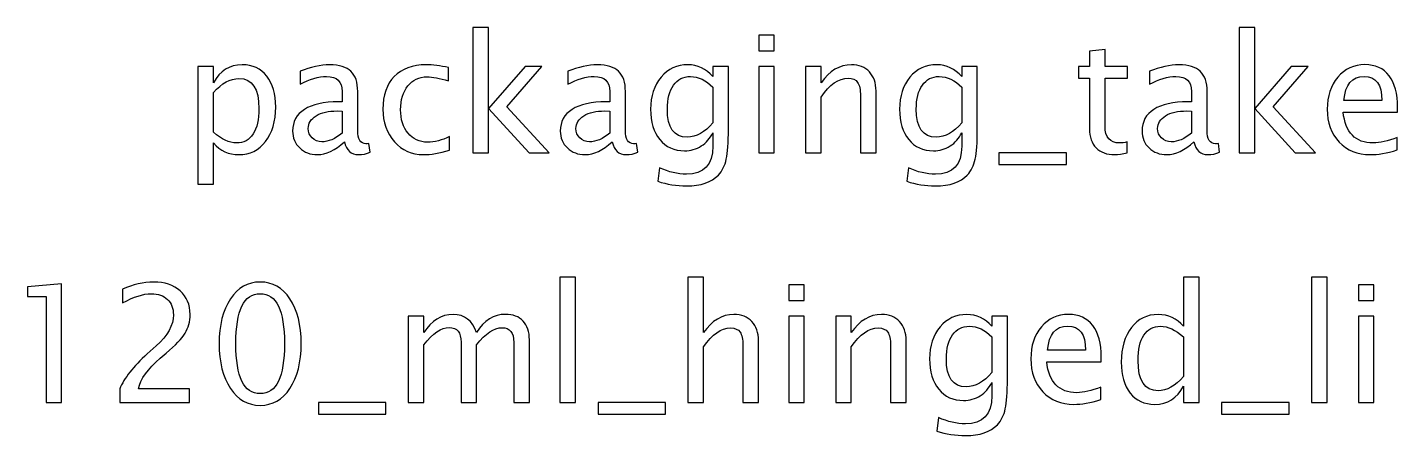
# Model space of a CAD drawing. Header units: centimetres. Extents: x -42.5 to 44.4, y -43.5 to 43.2.
# Drawn here: x 17.3 to 28.01, y 25.96 to 29.15 of the extents above; entities that cross this region are included whole.
import ezdxf

# ---------------------------------------------------------------- set-up
doc = ezdxf.new("R2010")
doc.units = ezdxf.units.CM
doc.header["$MEASUREMENT"] = 0
doc.layers.add('Layer 1', color=7, linetype='Continuous')

msp = doc.modelspace()

# ---------------------------------------------------------------- linework, layer by layer
at = {"layer": 'Layer 1'}
for points, knots in [([(20.78159, 28.17044), (20.78159, 28.17044), (20.78159, 29.14961), (20.78159, 29.14961), (20.78159, 29.14961), (20.78159, 29.14961), (20.90351, 29.14961), (20.90351, 29.14961), (20.90351, 29.14961), (20.90351, 29.14961), (20.90351, 28.51694), (20.90351, 28.51694), (20.90351, 28.51694), (20.90351, 28.51694), (21.18926, 28.84354), (21.18926, 28.84354), (21.18926, 28.84354), (21.18926, 28.84354), (21.32092, 28.84354), (21.32092, 28.84354), (21.32092, 28.84354), (21.32092, 28.84354), (21.04787, 28.52943), (21.04787, 28.52943), (21.04787, 28.52943), (21.04787, 28.52943), (21.37807, 28.17044), (21.37807, 28.17044), (21.37807, 28.17044), (21.37807, 28.17044), (21.22101, 28.17044), (21.22101, 28.17044), (21.22101, 28.17044), (21.22101, 28.17044), (20.90351, 28.51567), (20.90351, 28.51567), (20.90351, 28.51567), (20.90351, 28.51567), (20.90351, 28.17044), (20.90351, 28.17044), (20.90351, 28.17044), (20.90351, 28.17044), (20.78159, 28.17044), (20.78159, 28.17044)], [0, 0, 0, 0, 0.08333333, 0.08333333, 0.08333333, 0.08333333, 0.16666667, 0.16666667, 0.16666667, 0.16666667, 0.25, 0.25, 0.25, 0.25, 0.33333333, 0.33333333, 0.33333333, 0.33333333, 0.41666667, 0.41666667, 0.41666667, 0.41666667, 0.5, 0.5, 0.5, 0.5, 0.58333333, 0.58333333, 0.58333333, 0.58333333, 0.66666667, 0.66666667, 0.66666667, 0.66666667, 0.75, 0.75, 0.75, 0.75, 0.83333333, 0.83333333, 0.83333333, 0.83333333, 1, 1, 1, 1]), ([(23.01701, 28.96673), (23.01701, 28.96673), (23.01701, 29.08865), (23.01701, 29.08865), (23.01701, 29.08865), (23.01701, 29.08865), (23.13893, 29.08865), (23.13893, 29.08865), (23.13893, 29.08865), (23.13893, 29.08865), (23.13893, 28.96673), (23.13893, 28.96673), (23.13893, 28.96673), (23.13893, 28.96673), (23.01701, 28.96673), (23.01701, 28.96673)], [0, 0, 0, 0, 0.2, 0.2, 0.2, 0.2, 0.4, 0.4, 0.4, 0.4, 0.6, 0.6, 0.6, 0.6, 1, 1, 1, 1]), ([(26.77537, 28.17044), (26.77537, 28.17044), (26.77537, 29.14961), (26.77537, 29.14961), (26.77537, 29.14961), (26.77537, 29.14961), (26.89729, 29.14961), (26.89729, 29.14961), (26.89729, 29.14961), (26.89729, 29.14961), (26.89729, 28.51694), (26.89729, 28.51694), (26.89729, 28.51694), (26.89729, 28.51694), (27.18304, 28.84354), (27.18304, 28.84354), (27.18304, 28.84354), (27.18304, 28.84354), (27.3147, 28.84354), (27.3147, 28.84354), (27.3147, 28.84354), (27.3147, 28.84354), (27.04165, 28.52943), (27.04165, 28.52943), (27.04165, 28.52943), (27.04165, 28.52943), (27.37185, 28.17044), (27.37185, 28.17044), (27.37185, 28.17044), (27.37185, 28.17044), (27.21479, 28.17044), (27.21479, 28.17044), (27.21479, 28.17044), (27.21479, 28.17044), (26.89729, 28.51567), (26.89729, 28.51567), (26.89729, 28.51567), (26.89729, 28.51567), (26.89729, 28.17044), (26.89729, 28.17044), (26.89729, 28.17044), (26.89729, 28.17044), (26.77537, 28.17044), (26.77537, 28.17044)], [0, 0, 0, 0, 0.08333333, 0.08333333, 0.08333333, 0.08333333, 0.16666667, 0.16666667, 0.16666667, 0.16666667, 0.25, 0.25, 0.25, 0.25, 0.33333333, 0.33333333, 0.33333333, 0.33333333, 0.41666667, 0.41666667, 0.41666667, 0.41666667, 0.5, 0.5, 0.5, 0.5, 0.58333333, 0.58333333, 0.58333333, 0.58333333, 0.66666667, 0.66666667, 0.66666667, 0.66666667, 0.75, 0.75, 0.75, 0.75, 0.83333333, 0.83333333, 0.83333333, 0.83333333, 1, 1, 1, 1]), ([(25.90013, 28.17065), (25.86245, 28.16028), (25.82965, 28.1552), (25.80192, 28.1552), (25.80192, 28.1552), (25.73969, 28.1552), (25.69122, 28.17298), (25.6565, 28.20854), (25.6565, 28.20854), (25.62158, 28.2441), (25.60422, 28.29342), (25.60422, 28.35671), (25.60422, 28.35671), (25.60422, 28.35671), (25.60422, 28.7521), (25.60422, 28.7521), (25.60422, 28.7521), (25.60422, 28.7521), (25.51998, 28.7521), (25.51998, 28.7521), (25.51998, 28.7521), (25.51998, 28.7521), (25.51998, 28.84354), (25.51998, 28.84354), (25.51998, 28.84354), (25.51998, 28.84354), (25.60422, 28.84354), (25.60422, 28.84354), (25.60422, 28.84354), (25.60422, 28.84354), (25.60422, 28.96525), (25.60422, 28.96525), (25.60422, 28.96525), (25.60422, 28.96525), (25.72614, 28.97689), (25.72614, 28.97689), (25.72614, 28.97689), (25.72614, 28.97689), (25.72614, 28.84354), (25.72614, 28.84354), (25.72614, 28.84354), (25.72614, 28.84354), (25.90267, 28.84354), (25.90267, 28.84354), (25.90267, 28.84354), (25.90267, 28.84354), (25.90267, 28.7521), (25.90267, 28.7521), (25.90267, 28.7521), (25.90267, 28.7521), (25.72614, 28.7521), (25.72614, 28.7521), (25.72614, 28.7521), (25.72614, 28.7521), (25.72614, 28.37872), (25.72614, 28.37872), (25.72614, 28.37872), (25.72614, 28.29067), (25.76445, 28.24664), (25.84086, 28.24664), (25.84086, 28.24664), (25.85716, 28.24664), (25.87685, 28.24939), (25.90013, 28.25468), (25.90013, 28.25468), (25.90013, 28.25468), (25.90013, 28.17065), (25.90013, 28.17065)], [0, 0, 0, 0, 0.05555556, 0.05555556, 0.05555556, 0.05555556, 0.11111111, 0.11111111, 0.11111111, 0.11111111, 0.16666667, 0.16666667, 0.16666667, 0.16666667, 0.22222222, 0.22222222, 0.22222222, 0.22222222, 0.27777778, 0.27777778, 0.27777778, 0.27777778, 0.33333333, 0.33333333, 0.33333333, 0.33333333, 0.38888889, 0.38888889, 0.38888889, 0.38888889, 0.44444444, 0.44444444, 0.44444444, 0.44444444, 0.5, 0.5, 0.5, 0.5, 0.55555556, 0.55555556, 0.55555556, 0.55555556, 0.61111111, 0.61111111, 0.61111111, 0.61111111, 0.66666667, 0.66666667, 0.66666667, 0.66666667, 0.72222222, 0.72222222, 0.72222222, 0.72222222, 0.77777778, 0.77777778, 0.77777778, 0.77777778, 0.83333333, 0.83333333, 0.83333333, 0.83333333, 0.88888889, 0.88888889, 0.88888889, 0.88888889, 1, 1, 1, 1]), ([(18.63064, 27.92533), (18.63064, 27.92533), (18.63064, 28.84354), (18.63064, 28.84354), (18.63064, 28.84354), (18.63064, 28.84354), (18.75256, 28.84354), (18.75256, 28.84354), (18.75256, 28.84354), (18.75256, 28.84354), (18.75256, 28.71633), (18.75256, 28.71633), (18.75256, 28.71633), (18.80251, 28.81052), (18.87766, 28.85751), (18.97777, 28.85751), (18.97777, 28.85751), (19.05884, 28.85751), (19.12255, 28.82809), (19.16912, 28.76903), (19.16912, 28.76903), (19.21569, 28.70998), (19.23897, 28.62933), (19.23897, 28.5271), (19.23897, 28.5271), (19.23897, 28.41576), (19.21251, 28.3258), (19.15981, 28.25765), (19.15981, 28.25765), (19.1071, 28.18928), (19.03768, 28.1552), (18.95174, 28.1552), (18.95174, 28.1552), (18.87194, 28.1552), (18.80548, 28.18568), (18.75256, 28.24685), (18.75256, 28.24685), (18.75256, 28.24685), (18.75256, 27.92533), (18.75256, 27.92533), (18.75256, 27.92533), (18.75256, 27.92533), (18.63064, 27.92533), (18.63064, 27.92533)], [0, 0, 0, 0, 0.08333333, 0.08333333, 0.08333333, 0.08333333, 0.16666667, 0.16666667, 0.16666667, 0.16666667, 0.25, 0.25, 0.25, 0.25, 0.33333333, 0.33333333, 0.33333333, 0.33333333, 0.41666667, 0.41666667, 0.41666667, 0.41666667, 0.5, 0.5, 0.5, 0.5, 0.58333333, 0.58333333, 0.58333333, 0.58333333, 0.66666667, 0.66666667, 0.66666667, 0.66666667, 0.75, 0.75, 0.75, 0.75, 0.83333333, 0.83333333, 0.83333333, 0.83333333, 1, 1, 1, 1]), ([(19.77681, 28.25617), (19.70358, 28.18886), (19.63309, 28.1552), (19.56536, 28.1552), (19.56536, 28.1552), (19.50969, 28.1552), (19.46333, 28.17256), (19.42672, 28.20748), (19.42672, 28.20748), (19.38989, 28.24241), (19.37147, 28.28643), (19.37147, 28.33956), (19.37147, 28.33956), (19.37147, 28.41301), (19.40237, 28.46953), (19.46418, 28.5089), (19.46418, 28.5089), (19.52599, 28.54827), (19.61468, 28.56795), (19.73025, 28.56795), (19.73025, 28.56795), (19.73025, 28.56795), (19.75882, 28.56795), (19.75882, 28.56795), (19.75882, 28.56795), (19.75882, 28.56795), (19.75882, 28.64902), (19.75882, 28.64902), (19.75882, 28.64902), (19.75882, 28.72712), (19.71818, 28.76607), (19.63669, 28.76607), (19.63669, 28.76607), (19.57361, 28.76607), (19.50461, 28.74617), (19.42989, 28.70638), (19.42989, 28.70638), (19.42989, 28.70638), (19.42989, 28.80671), (19.42989, 28.80671), (19.42989, 28.80671), (19.51202, 28.84058), (19.58949, 28.85751), (19.66209, 28.85751), (19.66209, 28.85751), (19.73681, 28.85751), (19.79205, 28.84058), (19.8274, 28.8065), (19.8274, 28.8065), (19.86296, 28.77242), (19.88074, 28.71993), (19.88074, 28.64902), (19.88074, 28.64902), (19.88074, 28.64902), (19.88074, 28.34485), (19.88074, 28.34485), (19.88074, 28.34485), (19.88074, 28.27522), (19.90212, 28.24029), (19.94509, 28.24029), (19.94509, 28.24029), (19.95038, 28.24029), (19.95821, 28.24114), (19.96858, 28.24283), (19.96858, 28.24283), (19.96858, 28.24283), (19.97726, 28.1751), (19.97726, 28.1751), (19.97726, 28.1751), (19.94953, 28.16176), (19.91905, 28.1552), (19.88561, 28.1552), (19.88561, 28.1552), (19.82867, 28.1552), (19.79248, 28.18886), (19.77681, 28.25617)], [0, 0, 0, 0, 0.05, 0.05, 0.05, 0.05, 0.1, 0.1, 0.1, 0.1, 0.15, 0.15, 0.15, 0.15, 0.2, 0.2, 0.2, 0.2, 0.25, 0.25, 0.25, 0.25, 0.3, 0.3, 0.3, 0.3, 0.35, 0.35, 0.35, 0.35, 0.4, 0.4, 0.4, 0.4, 0.45, 0.45, 0.45, 0.45, 0.5, 0.5, 0.5, 0.5, 0.55, 0.55, 0.55, 0.55, 0.6, 0.6, 0.6, 0.6, 0.65, 0.65, 0.65, 0.65, 0.7, 0.7, 0.7, 0.7, 0.75, 0.75, 0.75, 0.75, 0.8, 0.8, 0.8, 0.8, 0.85, 0.85, 0.85, 0.85, 0.9, 0.9, 0.9, 0.9, 1, 1, 1, 1]), ([(20.5985, 28.19076), (20.51955, 28.16705), (20.45139, 28.1552), (20.39403, 28.1552), (20.39403, 28.1552), (20.30301, 28.1552), (20.22766, 28.18886), (20.16776, 28.25595), (20.16776, 28.25595), (20.10786, 28.32326), (20.0778, 28.40814), (20.0778, 28.51038), (20.0778, 28.51038), (20.0778, 28.6196), (20.10743, 28.7049), (20.1667, 28.76586), (20.1667, 28.76586), (20.22597, 28.82703), (20.30873, 28.85751), (20.41499, 28.85751), (20.41499, 28.85751), (20.46727, 28.85751), (20.52611, 28.85031), (20.59088, 28.83592), (20.59088, 28.83592), (20.59088, 28.83592), (20.59088, 28.73305), (20.59088, 28.73305), (20.59088, 28.73305), (20.52209, 28.75337), (20.466, 28.76353), (20.42282, 28.76353), (20.42282, 28.76353), (20.36016, 28.76353), (20.31, 28.74004), (20.27253, 28.69326), (20.27253, 28.69326), (20.23507, 28.64648), (20.21623, 28.58404), (20.21623, 28.50614), (20.21623, 28.50614), (20.21623, 28.43058), (20.2357, 28.36962), (20.27444, 28.32284), (20.27444, 28.32284), (20.31317, 28.27627), (20.36376, 28.25299), (20.42663, 28.25299), (20.42663, 28.25299), (20.4823, 28.25299), (20.53945, 28.26738), (20.5985, 28.29617), (20.5985, 28.29617), (20.5985, 28.29617), (20.5985, 28.19076), (20.5985, 28.19076)], [0, 0, 0, 0, 0.06666667, 0.06666667, 0.06666667, 0.06666667, 0.13333333, 0.13333333, 0.13333333, 0.13333333, 0.2, 0.2, 0.2, 0.2, 0.26666667, 0.26666667, 0.26666667, 0.26666667, 0.33333333, 0.33333333, 0.33333333, 0.33333333, 0.4, 0.4, 0.4, 0.4, 0.46666667, 0.46666667, 0.46666667, 0.46666667, 0.53333333, 0.53333333, 0.53333333, 0.53333333, 0.6, 0.6, 0.6, 0.6, 0.66666667, 0.66666667, 0.66666667, 0.66666667, 0.73333333, 0.73333333, 0.73333333, 0.73333333, 0.8, 0.8, 0.8, 0.8, 0.86666667, 0.86666667, 0.86666667, 0.86666667, 1, 1, 1, 1]), ([(21.87083, 28.25617), (21.7976, 28.18886), (21.72711, 28.1552), (21.65938, 28.1552), (21.65938, 28.1552), (21.60371, 28.1552), (21.55735, 28.17256), (21.52074, 28.20748), (21.52074, 28.20748), (21.48391, 28.24241), (21.46549, 28.28643), (21.46549, 28.33956), (21.46549, 28.33956), (21.46549, 28.41301), (21.49639, 28.46953), (21.5582, 28.5089), (21.5582, 28.5089), (21.62001, 28.54827), (21.7087, 28.56795), (21.82427, 28.56795), (21.82427, 28.56795), (21.82427, 28.56795), (21.85284, 28.56795), (21.85284, 28.56795), (21.85284, 28.56795), (21.85284, 28.56795), (21.85284, 28.64902), (21.85284, 28.64902), (21.85284, 28.64902), (21.85284, 28.72712), (21.8122, 28.76607), (21.73071, 28.76607), (21.73071, 28.76607), (21.66763, 28.76607), (21.59863, 28.74617), (21.52391, 28.70638), (21.52391, 28.70638), (21.52391, 28.70638), (21.52391, 28.80671), (21.52391, 28.80671), (21.52391, 28.80671), (21.60604, 28.84058), (21.68351, 28.85751), (21.75611, 28.85751), (21.75611, 28.85751), (21.83083, 28.85751), (21.88607, 28.84058), (21.92142, 28.8065), (21.92142, 28.8065), (21.95698, 28.77242), (21.97476, 28.71993), (21.97476, 28.64902), (21.97476, 28.64902), (21.97476, 28.64902), (21.97476, 28.34485), (21.97476, 28.34485), (21.97476, 28.34485), (21.97476, 28.27522), (21.99614, 28.24029), (22.03911, 28.24029), (22.03911, 28.24029), (22.0444, 28.24029), (22.05223, 28.24114), (22.0626, 28.24283), (22.0626, 28.24283), (22.0626, 28.24283), (22.07128, 28.1751), (22.07128, 28.1751), (22.07128, 28.1751), (22.04355, 28.16176), (22.01307, 28.1552), (21.97963, 28.1552), (21.97963, 28.1552), (21.92269, 28.1552), (21.8865, 28.18886), (21.87083, 28.25617)], [0, 0, 0, 0, 0.05, 0.05, 0.05, 0.05, 0.1, 0.1, 0.1, 0.1, 0.15, 0.15, 0.15, 0.15, 0.2, 0.2, 0.2, 0.2, 0.25, 0.25, 0.25, 0.25, 0.3, 0.3, 0.3, 0.3, 0.35, 0.35, 0.35, 0.35, 0.4, 0.4, 0.4, 0.4, 0.45, 0.45, 0.45, 0.45, 0.5, 0.5, 0.5, 0.5, 0.55, 0.55, 0.55, 0.55, 0.6, 0.6, 0.6, 0.6, 0.65, 0.65, 0.65, 0.65, 0.7, 0.7, 0.7, 0.7, 0.75, 0.75, 0.75, 0.75, 0.8, 0.8, 0.8, 0.8, 0.85, 0.85, 0.85, 0.85, 0.9, 0.9, 0.9, 0.9, 1, 1, 1, 1]), ([(22.2277, 27.94692), (22.2277, 27.94692), (22.24209, 28.05233), (22.24209, 28.05233), (22.24209, 28.05233), (22.31279, 28.01931), (22.38285, 28.0028), (22.45207, 28.0028), (22.45207, 28.0028), (22.58944, 28.0028), (22.65823, 28.07561), (22.65823, 28.22103), (22.65823, 28.22103), (22.65823, 28.22103), (22.65823, 28.32686), (22.65823, 28.32686), (22.65823, 28.32686), (22.63706, 28.2822), (22.60701, 28.2477), (22.56785, 28.22293), (22.56785, 28.22293), (22.52869, 28.19817), (22.48509, 28.18568), (22.43704, 28.18568), (22.43704, 28.18568), (22.35555, 28.18568), (22.29099, 28.21489), (22.24336, 28.27331), (22.24336, 28.27331), (22.19574, 28.33173), (22.17182, 28.41089), (22.17182, 28.5108), (22.17182, 28.5108), (22.17182, 28.61304), (22.19891, 28.69643), (22.2531, 28.76099), (22.2531, 28.76099), (22.3075, 28.82534), (22.37756, 28.85751), (22.46371, 28.85751), (22.46371, 28.85751), (22.53906, 28.85751), (22.60404, 28.82703), (22.65823, 28.76586), (22.65823, 28.76586), (22.65823, 28.76586), (22.65823, 28.84354), (22.65823, 28.84354), (22.65823, 28.84354), (22.65823, 28.84354), (22.78015, 28.84354), (22.78015, 28.84354), (22.78015, 28.84354), (22.78015, 28.84354), (22.78015, 28.35417), (22.78015, 28.35417), (22.78015, 28.35417), (22.78015, 28.24897), (22.77465, 28.17108), (22.76364, 28.12049), (22.76364, 28.12049), (22.75285, 28.0699), (22.7321, 28.02841), (22.70205, 27.99624), (22.70205, 27.99624), (22.64871, 27.93972), (22.56531, 27.91136), (22.45207, 27.91136), (22.45207, 27.91136), (22.37439, 27.91136), (22.29967, 27.92321), (22.2277, 27.94692)], [0, 0, 0, 0, 0.05263158, 0.05263158, 0.05263158, 0.05263158, 0.10526316, 0.10526316, 0.10526316, 0.10526316, 0.15789474, 0.15789474, 0.15789474, 0.15789474, 0.21052632, 0.21052632, 0.21052632, 0.21052632, 0.26315789, 0.26315789, 0.26315789, 0.26315789, 0.31578947, 0.31578947, 0.31578947, 0.31578947, 0.36842105, 0.36842105, 0.36842105, 0.36842105, 0.42105263, 0.42105263, 0.42105263, 0.42105263, 0.47368421, 0.47368421, 0.47368421, 0.47368421, 0.52631579, 0.52631579, 0.52631579, 0.52631579, 0.57894737, 0.57894737, 0.57894737, 0.57894737, 0.63157895, 0.63157895, 0.63157895, 0.63157895, 0.68421053, 0.68421053, 0.68421053, 0.68421053, 0.73684211, 0.73684211, 0.73684211, 0.73684211, 0.78947368, 0.78947368, 0.78947368, 0.78947368, 0.84210526, 0.84210526, 0.84210526, 0.84210526, 0.89473684, 0.89473684, 0.89473684, 0.89473684, 1, 1, 1, 1]), ([(23.01701, 28.17044), (23.01701, 28.17044), (23.01701, 28.84354), (23.01701, 28.84354), (23.01701, 28.84354), (23.01701, 28.84354), (23.13893, 28.84354), (23.13893, 28.84354), (23.13893, 28.84354), (23.13893, 28.84354), (23.13893, 28.17044), (23.13893, 28.17044), (23.13893, 28.17044), (23.13893, 28.17044), (23.01701, 28.17044), (23.01701, 28.17044)], [0, 0, 0, 0, 0.2, 0.2, 0.2, 0.2, 0.4, 0.4, 0.4, 0.4, 0.6, 0.6, 0.6, 0.6, 1, 1, 1, 1]), ([(23.38404, 28.17044), (23.38404, 28.17044), (23.38404, 28.84354), (23.38404, 28.84354), (23.38404, 28.84354), (23.38404, 28.84354), (23.50596, 28.84354), (23.50596, 28.84354), (23.50596, 28.84354), (23.50596, 28.84354), (23.50596, 28.71633), (23.50596, 28.71633), (23.50596, 28.71633), (23.57052, 28.81052), (23.64968, 28.85751), (23.74324, 28.85751), (23.74324, 28.85751), (23.80208, 28.85751), (23.84886, 28.8391), (23.88336, 28.80205), (23.88336, 28.80205), (23.91786, 28.76522), (23.93522, 28.71548), (23.93522, 28.65325), (23.93522, 28.65325), (23.93522, 28.65325), (23.93522, 28.17044), (23.93522, 28.17044), (23.93522, 28.17044), (23.93522, 28.17044), (23.8133, 28.17044), (23.8133, 28.17044), (23.8133, 28.17044), (23.8133, 28.17044), (23.8133, 28.61346), (23.8133, 28.61346), (23.8133, 28.61346), (23.8133, 28.66341), (23.80589, 28.69897), (23.79129, 28.72014), (23.79129, 28.72014), (23.77647, 28.74152), (23.75213, 28.7521), (23.71805, 28.7521), (23.71805, 28.7521), (23.64312, 28.7521), (23.57242, 28.70321), (23.50596, 28.60542), (23.50596, 28.60542), (23.50596, 28.60542), (23.50596, 28.17044), (23.50596, 28.17044), (23.50596, 28.17044), (23.50596, 28.17044), (23.38404, 28.17044), (23.38404, 28.17044)], [0, 0, 0, 0, 0.06666667, 0.06666667, 0.06666667, 0.06666667, 0.13333333, 0.13333333, 0.13333333, 0.13333333, 0.2, 0.2, 0.2, 0.2, 0.26666667, 0.26666667, 0.26666667, 0.26666667, 0.33333333, 0.33333333, 0.33333333, 0.33333333, 0.4, 0.4, 0.4, 0.4, 0.46666667, 0.46666667, 0.46666667, 0.46666667, 0.53333333, 0.53333333, 0.53333333, 0.53333333, 0.6, 0.6, 0.6, 0.6, 0.66666667, 0.66666667, 0.66666667, 0.66666667, 0.73333333, 0.73333333, 0.73333333, 0.73333333, 0.8, 0.8, 0.8, 0.8, 0.86666667, 0.86666667, 0.86666667, 0.86666667, 1, 1, 1, 1]), ([(24.17483, 27.94692), (24.17483, 27.94692), (24.18922, 28.05233), (24.18922, 28.05233), (24.18922, 28.05233), (24.25992, 28.01931), (24.32998, 28.0028), (24.3992, 28.0028), (24.3992, 28.0028), (24.53657, 28.0028), (24.60536, 28.07561), (24.60536, 28.22103), (24.60536, 28.22103), (24.60536, 28.22103), (24.60536, 28.32686), (24.60536, 28.32686), (24.60536, 28.32686), (24.58419, 28.2822), (24.55414, 28.2477), (24.51498, 28.22293), (24.51498, 28.22293), (24.47582, 28.19817), (24.43222, 28.18568), (24.38417, 28.18568), (24.38417, 28.18568), (24.30268, 28.18568), (24.23812, 28.21489), (24.19049, 28.27331), (24.19049, 28.27331), (24.14287, 28.33173), (24.11895, 28.41089), (24.11895, 28.5108), (24.11895, 28.5108), (24.11895, 28.61304), (24.14604, 28.69643), (24.20023, 28.76099), (24.20023, 28.76099), (24.25463, 28.82534), (24.32469, 28.85751), (24.41084, 28.85751), (24.41084, 28.85751), (24.48619, 28.85751), (24.55117, 28.82703), (24.60536, 28.76586), (24.60536, 28.76586), (24.60536, 28.76586), (24.60536, 28.84354), (24.60536, 28.84354), (24.60536, 28.84354), (24.60536, 28.84354), (24.72728, 28.84354), (24.72728, 28.84354), (24.72728, 28.84354), (24.72728, 28.84354), (24.72728, 28.35417), (24.72728, 28.35417), (24.72728, 28.35417), (24.72728, 28.24897), (24.72178, 28.17108), (24.71077, 28.12049), (24.71077, 28.12049), (24.69998, 28.0699), (24.67923, 28.02841), (24.64918, 27.99624), (24.64918, 27.99624), (24.59584, 27.93972), (24.51244, 27.91136), (24.3992, 27.91136), (24.3992, 27.91136), (24.32152, 27.91136), (24.2468, 27.92321), (24.17483, 27.94692)], [0, 0, 0, 0, 0.05263158, 0.05263158, 0.05263158, 0.05263158, 0.10526316, 0.10526316, 0.10526316, 0.10526316, 0.15789474, 0.15789474, 0.15789474, 0.15789474, 0.21052632, 0.21052632, 0.21052632, 0.21052632, 0.26315789, 0.26315789, 0.26315789, 0.26315789, 0.31578947, 0.31578947, 0.31578947, 0.31578947, 0.36842105, 0.36842105, 0.36842105, 0.36842105, 0.42105263, 0.42105263, 0.42105263, 0.42105263, 0.47368421, 0.47368421, 0.47368421, 0.47368421, 0.52631579, 0.52631579, 0.52631579, 0.52631579, 0.57894737, 0.57894737, 0.57894737, 0.57894737, 0.63157895, 0.63157895, 0.63157895, 0.63157895, 0.68421053, 0.68421053, 0.68421053, 0.68421053, 0.73684211, 0.73684211, 0.73684211, 0.73684211, 0.78947368, 0.78947368, 0.78947368, 0.78947368, 0.84210526, 0.84210526, 0.84210526, 0.84210526, 0.89473684, 0.89473684, 0.89473684, 0.89473684, 1, 1, 1, 1]), ([(26.42104, 28.25617), (26.34781, 28.18886), (26.27732, 28.1552), (26.20959, 28.1552), (26.20959, 28.1552), (26.15392, 28.1552), (26.10756, 28.17256), (26.07095, 28.20748), (26.07095, 28.20748), (26.03412, 28.24241), (26.0157, 28.28643), (26.0157, 28.33956), (26.0157, 28.33956), (26.0157, 28.41301), (26.0466, 28.46953), (26.10841, 28.5089), (26.10841, 28.5089), (26.17022, 28.54827), (26.25891, 28.56795), (26.37448, 28.56795), (26.37448, 28.56795), (26.37448, 28.56795), (26.40305, 28.56795), (26.40305, 28.56795), (26.40305, 28.56795), (26.40305, 28.56795), (26.40305, 28.64902), (26.40305, 28.64902), (26.40305, 28.64902), (26.40305, 28.72712), (26.36241, 28.76607), (26.28092, 28.76607), (26.28092, 28.76607), (26.21784, 28.76607), (26.14884, 28.74617), (26.07412, 28.70638), (26.07412, 28.70638), (26.07412, 28.70638), (26.07412, 28.80671), (26.07412, 28.80671), (26.07412, 28.80671), (26.15625, 28.84058), (26.23372, 28.85751), (26.30632, 28.85751), (26.30632, 28.85751), (26.38104, 28.85751), (26.43628, 28.84058), (26.47163, 28.8065), (26.47163, 28.8065), (26.50719, 28.77242), (26.52497, 28.71993), (26.52497, 28.64902), (26.52497, 28.64902), (26.52497, 28.64902), (26.52497, 28.34485), (26.52497, 28.34485), (26.52497, 28.34485), (26.52497, 28.27522), (26.54635, 28.24029), (26.58932, 28.24029), (26.58932, 28.24029), (26.59461, 28.24029), (26.60244, 28.24114), (26.61281, 28.24283), (26.61281, 28.24283), (26.61281, 28.24283), (26.62149, 28.1751), (26.62149, 28.1751), (26.62149, 28.1751), (26.59376, 28.16176), (26.56328, 28.1552), (26.52984, 28.1552), (26.52984, 28.1552), (26.4729, 28.1552), (26.43671, 28.18886), (26.42104, 28.25617)], [0, 0, 0, 0, 0.05, 0.05, 0.05, 0.05, 0.1, 0.1, 0.1, 0.1, 0.15, 0.15, 0.15, 0.15, 0.2, 0.2, 0.2, 0.2, 0.25, 0.25, 0.25, 0.25, 0.3, 0.3, 0.3, 0.3, 0.35, 0.35, 0.35, 0.35, 0.4, 0.4, 0.4, 0.4, 0.45, 0.45, 0.45, 0.45, 0.5, 0.5, 0.5, 0.5, 0.55, 0.55, 0.55, 0.55, 0.6, 0.6, 0.6, 0.6, 0.65, 0.65, 0.65, 0.65, 0.7, 0.7, 0.7, 0.7, 0.75, 0.75, 0.75, 0.75, 0.8, 0.8, 0.8, 0.8, 0.85, 0.85, 0.85, 0.85, 0.9, 0.9, 0.9, 0.9, 1, 1, 1, 1]), ([(28.01172, 28.19203), (27.92981, 28.16748), (27.85974, 28.1552), (27.80132, 28.1552), (27.80132, 28.1552), (27.70163, 28.1552), (27.62056, 28.18822), (27.55812, 28.25405), (27.55812, 28.25405), (27.49568, 28.31988), (27.46435, 28.40518), (27.46435, 28.51017), (27.46435, 28.51017), (27.46435, 28.61198), (27.49187, 28.69559), (27.54711, 28.76099), (27.54711, 28.76099), (27.60236, 28.82618), (27.67305, 28.85878), (27.7592, 28.85878), (27.7592, 28.85878), (27.84069, 28.85878), (27.90377, 28.82978), (27.94822, 28.77179), (27.94822, 28.77179), (27.99267, 28.71379), (28.0149, 28.63166), (28.0149, 28.52519), (28.0149, 28.52519), (28.0149, 28.52519), (28.01426, 28.48794), (28.01426, 28.48794), (28.01426, 28.48794), (28.01426, 28.48794), (27.58881, 28.48794), (27.58881, 28.48794), (27.58881, 28.48794), (27.60659, 28.32707), (27.68512, 28.24664), (27.82418, 28.24664), (27.82418, 28.24664), (27.8752, 28.24664), (27.93764, 28.26103), (28.01172, 28.28982), (28.01172, 28.28982), (28.01172, 28.28982), (28.01172, 28.19203), (28.01172, 28.19203)], [0, 0, 0, 0, 0.07692308, 0.07692308, 0.07692308, 0.07692308, 0.15384615, 0.15384615, 0.15384615, 0.15384615, 0.23076923, 0.23076923, 0.23076923, 0.23076923, 0.30769231, 0.30769231, 0.30769231, 0.30769231, 0.38461538, 0.38461538, 0.38461538, 0.38461538, 0.46153846, 0.46153846, 0.46153846, 0.46153846, 0.53846154, 0.53846154, 0.53846154, 0.53846154, 0.61538462, 0.61538462, 0.61538462, 0.61538462, 0.69230769, 0.69230769, 0.69230769, 0.69230769, 0.76923077, 0.76923077, 0.76923077, 0.76923077, 0.84615385, 0.84615385, 0.84615385, 0.84615385, 1, 1, 1, 1]), ([(18.75256, 28.33088), (18.81543, 28.27479), (18.87533, 28.24664), (18.93227, 28.24664), (18.93227, 28.24664), (18.98836, 28.24664), (19.03175, 28.27014), (19.06223, 28.31691), (19.06223, 28.31691), (19.09292, 28.36369), (19.10816, 28.42952), (19.10816, 28.51461), (19.10816, 28.51461), (19.10816, 28.67209), (19.05609, 28.75083), (18.95195, 28.75083), (18.95195, 28.75083), (18.88379, 28.75083), (18.81733, 28.714), (18.75256, 28.64013), (18.75256, 28.64013), (18.75256, 28.64013), (18.75256, 28.33088), (18.75256, 28.33088)], [0, 0, 0, 0, 0.14285714, 0.14285714, 0.14285714, 0.14285714, 0.28571429, 0.28571429, 0.28571429, 0.28571429, 0.42857143, 0.42857143, 0.42857143, 0.42857143, 0.57142857, 0.57142857, 0.57142857, 0.57142857, 0.71428571, 0.71428571, 0.71428571, 0.71428571, 1, 1, 1, 1]), ([(22.65823, 28.40327), (22.65823, 28.40327), (22.65823, 28.68246), (22.65823, 28.68246), (22.65823, 28.68246), (22.60447, 28.73813), (22.54584, 28.76607), (22.48255, 28.76607), (22.48255, 28.76607), (22.42624, 28.76607), (22.38222, 28.74363), (22.35047, 28.69855), (22.35047, 28.69855), (22.31851, 28.65368), (22.30263, 28.59123), (22.30263, 28.51165), (22.30263, 28.51165), (22.30263, 28.36539), (22.35449, 28.29236), (22.45842, 28.29236), (22.45842, 28.29236), (22.52911, 28.29236), (22.59579, 28.3294), (22.65823, 28.40327)], [0, 0, 0, 0, 0.14285714, 0.14285714, 0.14285714, 0.14285714, 0.28571429, 0.28571429, 0.28571429, 0.28571429, 0.42857143, 0.42857143, 0.42857143, 0.42857143, 0.57142857, 0.57142857, 0.57142857, 0.57142857, 0.71428571, 0.71428571, 0.71428571, 0.71428571, 1, 1, 1, 1]), ([(24.60536, 28.40327), (24.60536, 28.40327), (24.60536, 28.68246), (24.60536, 28.68246), (24.60536, 28.68246), (24.5516, 28.73813), (24.49297, 28.76607), (24.42968, 28.76607), (24.42968, 28.76607), (24.37337, 28.76607), (24.32935, 28.74363), (24.2976, 28.69855), (24.2976, 28.69855), (24.26564, 28.65368), (24.24976, 28.59123), (24.24976, 28.51165), (24.24976, 28.51165), (24.24976, 28.36539), (24.30162, 28.29236), (24.40555, 28.29236), (24.40555, 28.29236), (24.47624, 28.29236), (24.54292, 28.3294), (24.60536, 28.40327)], [0, 0, 0, 0, 0.14285714, 0.14285714, 0.14285714, 0.14285714, 0.28571429, 0.28571429, 0.28571429, 0.28571429, 0.42857143, 0.42857143, 0.42857143, 0.42857143, 0.57142857, 0.57142857, 0.57142857, 0.57142857, 0.71428571, 0.71428571, 0.71428571, 0.71428571, 1, 1, 1, 1]), ([(27.59516, 28.57938), (27.59516, 28.57938), (27.89234, 28.57938), (27.89234, 28.57938), (27.89234, 28.57938), (27.89234, 28.70469), (27.84556, 28.76734), (27.75222, 28.76734), (27.75222, 28.76734), (27.65824, 28.76734), (27.60596, 28.70469), (27.59516, 28.57938)], [0, 0, 0, 0, 0.25, 0.25, 0.25, 0.25, 0.5, 0.5, 0.5, 0.5, 1, 1, 1, 1]), ([(19.75882, 28.32263), (19.75882, 28.32263), (19.75882, 28.49556), (19.75882, 28.49556), (19.75882, 28.49556), (19.75882, 28.49556), (19.71966, 28.49683), (19.71966, 28.49683), (19.71966, 28.49683), (19.65193, 28.49683), (19.59732, 28.48434), (19.55562, 28.45937), (19.55562, 28.45937), (19.51413, 28.43418), (19.49339, 28.40095), (19.49339, 28.35946), (19.49339, 28.35946), (19.49339, 28.33046), (19.50376, 28.30591), (19.52429, 28.2858), (19.52429, 28.2858), (19.54504, 28.26569), (19.57023, 28.25553), (19.60007, 28.25553), (19.60007, 28.25553), (19.65087, 28.25553), (19.70379, 28.27797), (19.75882, 28.32263)], [0, 0, 0, 0, 0.125, 0.125, 0.125, 0.125, 0.25, 0.25, 0.25, 0.25, 0.375, 0.375, 0.375, 0.375, 0.5, 0.5, 0.5, 0.5, 0.625, 0.625, 0.625, 0.625, 0.75, 0.75, 0.75, 0.75, 1, 1, 1, 1]), ([(21.85284, 28.32263), (21.85284, 28.32263), (21.85284, 28.49556), (21.85284, 28.49556), (21.85284, 28.49556), (21.85284, 28.49556), (21.81368, 28.49683), (21.81368, 28.49683), (21.81368, 28.49683), (21.74595, 28.49683), (21.69134, 28.48434), (21.64964, 28.45937), (21.64964, 28.45937), (21.60815, 28.43418), (21.58741, 28.40095), (21.58741, 28.35946), (21.58741, 28.35946), (21.58741, 28.33046), (21.59778, 28.30591), (21.61831, 28.2858), (21.61831, 28.2858), (21.63906, 28.26569), (21.66425, 28.25553), (21.69409, 28.25553), (21.69409, 28.25553), (21.74489, 28.25553), (21.79781, 28.27797), (21.85284, 28.32263)], [0, 0, 0, 0, 0.125, 0.125, 0.125, 0.125, 0.25, 0.25, 0.25, 0.25, 0.375, 0.375, 0.375, 0.375, 0.5, 0.5, 0.5, 0.5, 0.625, 0.625, 0.625, 0.625, 0.75, 0.75, 0.75, 0.75, 1, 1, 1, 1]), ([(26.40305, 28.32263), (26.40305, 28.32263), (26.40305, 28.49556), (26.40305, 28.49556), (26.40305, 28.49556), (26.40305, 28.49556), (26.36389, 28.49683), (26.36389, 28.49683), (26.36389, 28.49683), (26.29616, 28.49683), (26.24155, 28.48434), (26.19985, 28.45937), (26.19985, 28.45937), (26.15836, 28.43418), (26.13762, 28.40095), (26.13762, 28.35946), (26.13762, 28.35946), (26.13762, 28.33046), (26.14799, 28.30591), (26.16852, 28.2858), (26.16852, 28.2858), (26.18927, 28.26569), (26.21446, 28.25553), (26.2443, 28.25553), (26.2443, 28.25553), (26.2951, 28.25553), (26.34802, 28.27797), (26.40305, 28.32263)], [0, 0, 0, 0, 0.125, 0.125, 0.125, 0.125, 0.25, 0.25, 0.25, 0.25, 0.375, 0.375, 0.375, 0.375, 0.5, 0.5, 0.5, 0.5, 0.625, 0.625, 0.625, 0.625, 0.75, 0.75, 0.75, 0.75, 1, 1, 1, 1]), ([(24.89556, 28.079), (24.89556, 28.079), (24.89556, 28.17044), (24.89556, 28.17044), (24.89556, 28.17044), (24.89556, 28.17044), (25.42388, 28.17044), (25.42388, 28.17044), (25.42388, 28.17044), (25.42388, 28.17044), (25.42388, 28.079), (25.42388, 28.079), (25.42388, 28.079), (25.42388, 28.079), (24.89556, 28.079), (24.89556, 28.079)], [0, 0, 0, 0, 0.2, 0.2, 0.2, 0.2, 0.4, 0.4, 0.4, 0.4, 0.6, 0.6, 0.6, 0.6, 1, 1, 1, 1]), ([(17.44289, 26.21887), (17.44289, 26.21887), (17.44289, 27.04564), (17.44289, 27.04564), (17.44289, 27.04564), (17.44289, 27.04564), (17.29684, 27.04564), (17.29684, 27.04564), (17.29684, 27.04564), (17.29684, 27.04564), (17.29684, 27.12184), (17.29684, 27.12184), (17.29684, 27.12184), (17.29684, 27.12184), (17.56481, 27.1447), (17.56481, 27.1447), (17.56481, 27.1447), (17.56481, 27.1447), (17.56481, 26.21887), (17.56481, 26.21887), (17.56481, 26.21887), (17.56481, 26.21887), (17.44289, 26.21887), (17.44289, 26.21887)], [0, 0, 0, 0, 0.14285714, 0.14285714, 0.14285714, 0.14285714, 0.28571429, 0.28571429, 0.28571429, 0.28571429, 0.42857143, 0.42857143, 0.42857143, 0.42857143, 0.57142857, 0.57142857, 0.57142857, 0.57142857, 0.71428571, 0.71428571, 0.71428571, 0.71428571, 1, 1, 1, 1]), ([(18.01862, 26.21887), (18.01862, 26.21887), (18.01862, 26.32555), (18.01862, 26.32555), (18.01862, 26.32555), (18.05418, 26.40874), (18.12594, 26.49954), (18.2341, 26.59754), (18.2341, 26.59754), (18.2341, 26.59754), (18.30395, 26.6602), (18.30395, 26.6602), (18.30395, 26.6602), (18.39391, 26.7419), (18.43899, 26.82276), (18.43899, 26.90319), (18.43899, 26.90319), (18.43899, 26.95462), (18.42354, 26.99484), (18.39285, 27.02426), (18.39285, 27.02426), (18.36216, 27.05368), (18.31961, 27.0685), (18.26564, 27.0685), (18.26564, 27.0685), (18.20256, 27.0685), (18.12784, 27.04437), (18.04148, 26.99611), (18.04148, 26.99611), (18.04148, 26.99611), (18.04148, 27.10279), (18.04148, 27.10279), (18.04148, 27.10279), (18.12297, 27.14089), (18.20404, 27.15994), (18.2849, 27.15994), (18.2849, 27.15994), (18.37083, 27.15994), (18.43984, 27.13687), (18.49191, 27.09051), (18.49191, 27.09051), (18.54377, 27.04416), (18.5698, 26.98278), (18.5698, 26.90615), (18.5698, 26.90615), (18.5698, 26.85112), (18.55668, 26.80222), (18.53043, 26.75968), (18.53043, 26.75968), (18.50397, 26.71692), (18.45508, 26.66528), (18.38332, 26.60432), (18.38332, 26.60432), (18.38332, 26.60432), (18.33612, 26.5641), (18.33612, 26.5641), (18.33612, 26.5641), (18.23791, 26.48091), (18.18118, 26.40133), (18.16594, 26.32555), (18.16594, 26.32555), (18.16594, 26.32555), (18.56599, 26.32555), (18.56599, 26.32555), (18.56599, 26.32555), (18.56599, 26.32555), (18.56599, 26.21887), (18.56599, 26.21887), (18.56599, 26.21887), (18.56599, 26.21887), (18.01862, 26.21887), (18.01862, 26.21887)], [0, 0, 0, 0, 0.05263158, 0.05263158, 0.05263158, 0.05263158, 0.10526316, 0.10526316, 0.10526316, 0.10526316, 0.15789474, 0.15789474, 0.15789474, 0.15789474, 0.21052632, 0.21052632, 0.21052632, 0.21052632, 0.26315789, 0.26315789, 0.26315789, 0.26315789, 0.31578947, 0.31578947, 0.31578947, 0.31578947, 0.36842105, 0.36842105, 0.36842105, 0.36842105, 0.42105263, 0.42105263, 0.42105263, 0.42105263, 0.47368421, 0.47368421, 0.47368421, 0.47368421, 0.52631579, 0.52631579, 0.52631579, 0.52631579, 0.57894737, 0.57894737, 0.57894737, 0.57894737, 0.63157895, 0.63157895, 0.63157895, 0.63157895, 0.68421053, 0.68421053, 0.68421053, 0.68421053, 0.73684211, 0.73684211, 0.73684211, 0.73684211, 0.78947368, 0.78947368, 0.78947368, 0.78947368, 0.84210526, 0.84210526, 0.84210526, 0.84210526, 0.89473684, 0.89473684, 0.89473684, 0.89473684, 1, 1, 1, 1]), ([(19.11759, 26.19601), (19.02128, 26.19601), (18.9436, 26.24025), (18.88476, 26.32851), (18.88476, 26.32851), (18.8257, 26.41678), (18.79628, 26.5332), (18.79628, 26.67798), (18.79628, 26.67798), (18.79628, 26.82276), (18.8257, 26.93917), (18.88476, 27.02744), (18.88476, 27.02744), (18.9436, 27.1157), (19.02128, 27.15994), (19.11759, 27.15994), (19.11759, 27.15994), (19.21432, 27.15994), (19.292, 27.11591), (19.35085, 27.02786), (19.35085, 27.02786), (19.40948, 26.93981), (19.4389, 26.82318), (19.4389, 26.67798), (19.4389, 26.67798), (19.4389, 26.5332), (19.40948, 26.41678), (19.35085, 26.32851), (19.35085, 26.32851), (19.292, 26.24025), (19.21432, 26.19601), (19.11759, 26.19601)], [0, 0, 0, 0, 0.11111111, 0.11111111, 0.11111111, 0.11111111, 0.22222222, 0.22222222, 0.22222222, 0.22222222, 0.33333333, 0.33333333, 0.33333333, 0.33333333, 0.44444444, 0.44444444, 0.44444444, 0.44444444, 0.55555556, 0.55555556, 0.55555556, 0.55555556, 0.66666667, 0.66666667, 0.66666667, 0.66666667, 0.77777778, 0.77777778, 0.77777778, 0.77777778, 1, 1, 1, 1]), ([(21.46201, 26.21887), (21.46201, 26.21887), (21.46201, 27.19804), (21.46201, 27.19804), (21.46201, 27.19804), (21.46201, 27.19804), (21.58393, 27.19804), (21.58393, 27.19804), (21.58393, 27.19804), (21.58393, 27.19804), (21.58393, 26.21887), (21.58393, 26.21887), (21.58393, 26.21887), (21.58393, 26.21887), (21.46201, 26.21887), (21.46201, 26.21887)], [0, 0, 0, 0, 0.2, 0.2, 0.2, 0.2, 0.4, 0.4, 0.4, 0.4, 0.6, 0.6, 0.6, 0.6, 1, 1, 1, 1]), ([(22.46404, 26.21887), (22.46404, 26.21887), (22.46404, 27.19804), (22.46404, 27.19804), (22.46404, 27.19804), (22.46404, 27.19804), (22.58596, 27.19804), (22.58596, 27.19804), (22.58596, 27.19804), (22.58596, 27.19804), (22.58596, 26.76476), (22.58596, 26.76476), (22.58596, 26.76476), (22.65052, 26.85895), (22.72968, 26.90594), (22.82324, 26.90594), (22.82324, 26.90594), (22.88208, 26.90594), (22.92886, 26.88753), (22.96336, 26.85048), (22.96336, 26.85048), (22.99786, 26.81365), (23.01522, 26.76391), (23.01522, 26.70168), (23.01522, 26.70168), (23.01522, 26.70168), (23.01522, 26.21887), (23.01522, 26.21887), (23.01522, 26.21887), (23.01522, 26.21887), (22.8933, 26.21887), (22.8933, 26.21887), (22.8933, 26.21887), (22.8933, 26.21887), (22.8933, 26.66189), (22.8933, 26.66189), (22.8933, 26.66189), (22.8933, 26.71184), (22.88589, 26.7474), (22.87129, 26.76857), (22.87129, 26.76857), (22.85647, 26.78995), (22.83213, 26.80053), (22.79805, 26.80053), (22.79805, 26.80053), (22.72312, 26.80053), (22.65242, 26.75164), (22.58596, 26.65385), (22.58596, 26.65385), (22.58596, 26.65385), (22.58596, 26.21887), (22.58596, 26.21887), (22.58596, 26.21887), (22.58596, 26.21887), (22.46404, 26.21887), (22.46404, 26.21887)], [0, 0, 0, 0, 0.06666667, 0.06666667, 0.06666667, 0.06666667, 0.13333333, 0.13333333, 0.13333333, 0.13333333, 0.2, 0.2, 0.2, 0.2, 0.26666667, 0.26666667, 0.26666667, 0.26666667, 0.33333333, 0.33333333, 0.33333333, 0.33333333, 0.4, 0.4, 0.4, 0.4, 0.46666667, 0.46666667, 0.46666667, 0.46666667, 0.53333333, 0.53333333, 0.53333333, 0.53333333, 0.6, 0.6, 0.6, 0.6, 0.66666667, 0.66666667, 0.66666667, 0.66666667, 0.73333333, 0.73333333, 0.73333333, 0.73333333, 0.8, 0.8, 0.8, 0.8, 0.86666667, 0.86666667, 0.86666667, 0.86666667, 1, 1, 1, 1]), ([(23.25229, 27.01516), (23.25229, 27.01516), (23.25229, 27.13708), (23.25229, 27.13708), (23.25229, 27.13708), (23.25229, 27.13708), (23.37421, 27.13708), (23.37421, 27.13708), (23.37421, 27.13708), (23.37421, 27.13708), (23.37421, 27.01516), (23.37421, 27.01516), (23.37421, 27.01516), (23.37421, 27.01516), (23.25229, 27.01516), (23.25229, 27.01516)], [0, 0, 0, 0, 0.2, 0.2, 0.2, 0.2, 0.4, 0.4, 0.4, 0.4, 0.6, 0.6, 0.6, 0.6, 1, 1, 1, 1]), ([(26.34009, 26.21887), (26.34009, 26.21887), (26.34009, 26.34524), (26.34009, 26.34524), (26.34009, 26.34524), (26.29035, 26.25083), (26.21542, 26.20363), (26.1153, 26.20363), (26.1153, 26.20363), (26.03402, 26.20363), (25.9701, 26.23305), (25.92353, 26.29211), (25.92353, 26.29211), (25.87696, 26.35116), (25.85368, 26.43181), (25.85368, 26.53404), (25.85368, 26.53404), (25.85368, 26.6458), (25.88014, 26.73576), (25.93284, 26.80392), (25.93284, 26.80392), (25.98576, 26.87186), (26.05519, 26.90594), (26.14134, 26.90594), (26.14134, 26.90594), (26.22113, 26.90594), (26.2876, 26.87546), (26.34009, 26.81429), (26.34009, 26.81429), (26.34009, 26.81429), (26.34009, 27.19804), (26.34009, 27.19804), (26.34009, 27.19804), (26.34009, 27.19804), (26.46201, 27.19804), (26.46201, 27.19804), (26.46201, 27.19804), (26.46201, 27.19804), (26.46201, 26.21887), (26.46201, 26.21887), (26.46201, 26.21887), (26.46201, 26.21887), (26.34009, 26.21887), (26.34009, 26.21887)], [0, 0, 0, 0, 0.08333333, 0.08333333, 0.08333333, 0.08333333, 0.16666667, 0.16666667, 0.16666667, 0.16666667, 0.25, 0.25, 0.25, 0.25, 0.33333333, 0.33333333, 0.33333333, 0.33333333, 0.41666667, 0.41666667, 0.41666667, 0.41666667, 0.5, 0.5, 0.5, 0.5, 0.58333333, 0.58333333, 0.58333333, 0.58333333, 0.66666667, 0.66666667, 0.66666667, 0.66666667, 0.75, 0.75, 0.75, 0.75, 0.83333333, 0.83333333, 0.83333333, 0.83333333, 1, 1, 1, 1]), ([(27.34127, 26.21887), (27.34127, 26.21887), (27.34127, 27.19804), (27.34127, 27.19804), (27.34127, 27.19804), (27.34127, 27.19804), (27.46319, 27.19804), (27.46319, 27.19804), (27.46319, 27.19804), (27.46319, 27.19804), (27.46319, 26.21887), (27.46319, 26.21887), (27.46319, 26.21887), (27.46319, 26.21887), (27.34127, 26.21887), (27.34127, 26.21887)], [0, 0, 0, 0, 0.2, 0.2, 0.2, 0.2, 0.4, 0.4, 0.4, 0.4, 0.6, 0.6, 0.6, 0.6, 1, 1, 1, 1]), ([(27.7083, 27.01516), (27.7083, 27.01516), (27.7083, 27.13708), (27.7083, 27.13708), (27.7083, 27.13708), (27.7083, 27.13708), (27.83022, 27.13708), (27.83022, 27.13708), (27.83022, 27.13708), (27.83022, 27.13708), (27.83022, 27.01516), (27.83022, 27.01516), (27.83022, 27.01516), (27.83022, 27.01516), (27.7083, 27.01516), (27.7083, 27.01516)], [0, 0, 0, 0, 0.2, 0.2, 0.2, 0.2, 0.4, 0.4, 0.4, 0.4, 0.6, 0.6, 0.6, 0.6, 1, 1, 1, 1]), ([(19.11738, 26.28745), (19.24459, 26.28745), (19.30809, 26.41763), (19.30809, 26.67798), (19.30809, 26.67798), (19.30809, 26.93833), (19.24459, 27.0685), (19.11738, 27.0685), (19.11738, 27.0685), (18.99059, 27.0685), (18.92709, 26.93833), (18.92709, 26.67798), (18.92709, 26.67798), (18.92709, 26.41763), (18.99059, 26.28745), (19.11738, 26.28745)], [0, 0, 0, 0, 0.2, 0.2, 0.2, 0.2, 0.4, 0.4, 0.4, 0.4, 0.6, 0.6, 0.6, 0.6, 1, 1, 1, 1]), ([(20.27625, 26.21887), (20.27625, 26.21887), (20.27625, 26.89197), (20.27625, 26.89197), (20.27625, 26.89197), (20.27625, 26.89197), (20.39817, 26.89197), (20.39817, 26.89197), (20.39817, 26.89197), (20.39817, 26.89197), (20.39817, 26.76476), (20.39817, 26.76476), (20.39817, 26.76476), (20.45765, 26.85895), (20.53385, 26.90594), (20.62719, 26.90594), (20.62719, 26.90594), (20.71715, 26.90594), (20.77832, 26.85895), (20.81092, 26.76476), (20.81092, 26.76476), (20.86871, 26.8598), (20.94406, 26.90721), (21.03656, 26.90721), (21.03656, 26.90721), (21.09561, 26.90721), (21.14154, 26.88985), (21.17435, 26.85493), (21.17435, 26.85493), (21.20716, 26.82), (21.22367, 26.77111), (21.22367, 26.70824), (21.22367, 26.70824), (21.22367, 26.70824), (21.22367, 26.21887), (21.22367, 26.21887), (21.22367, 26.21887), (21.22367, 26.21887), (21.10175, 26.21887), (21.10175, 26.21887), (21.10175, 26.21887), (21.10175, 26.21887), (21.10175, 26.68814), (21.10175, 26.68814), (21.10175, 26.68814), (21.10175, 26.76476), (21.07127, 26.80307), (21.01031, 26.80307), (21.01031, 26.80307), (20.94702, 26.80307), (20.88056, 26.75841), (20.81092, 26.66887), (20.81092, 26.66887), (20.81092, 26.66887), (20.81092, 26.21887), (20.81092, 26.21887), (20.81092, 26.21887), (20.81092, 26.21887), (20.689, 26.21887), (20.689, 26.21887), (20.689, 26.21887), (20.689, 26.21887), (20.689, 26.68856), (20.689, 26.68856), (20.689, 26.68856), (20.689, 26.76582), (20.6581, 26.80434), (20.59608, 26.80434), (20.59608, 26.80434), (20.53448, 26.80434), (20.46844, 26.75947), (20.39817, 26.66951), (20.39817, 26.66951), (20.39817, 26.66951), (20.39817, 26.21887), (20.39817, 26.21887), (20.39817, 26.21887), (20.39817, 26.21887), (20.27625, 26.21887), (20.27625, 26.21887)], [0, 0, 0, 0, 0.04761905, 0.04761905, 0.04761905, 0.04761905, 0.0952381, 0.0952381, 0.0952381, 0.0952381, 0.14285714, 0.14285714, 0.14285714, 0.14285714, 0.19047619, 0.19047619, 0.19047619, 0.19047619, 0.23809524, 0.23809524, 0.23809524, 0.23809524, 0.28571429, 0.28571429, 0.28571429, 0.28571429, 0.33333333, 0.33333333, 0.33333333, 0.33333333, 0.38095238, 0.38095238, 0.38095238, 0.38095238, 0.42857143, 0.42857143, 0.42857143, 0.42857143, 0.47619048, 0.47619048, 0.47619048, 0.47619048, 0.52380952, 0.52380952, 0.52380952, 0.52380952, 0.57142857, 0.57142857, 0.57142857, 0.57142857, 0.61904762, 0.61904762, 0.61904762, 0.61904762, 0.66666667, 0.66666667, 0.66666667, 0.66666667, 0.71428571, 0.71428571, 0.71428571, 0.71428571, 0.76190476, 0.76190476, 0.76190476, 0.76190476, 0.80952381, 0.80952381, 0.80952381, 0.80952381, 0.85714286, 0.85714286, 0.85714286, 0.85714286, 0.9047619, 0.9047619, 0.9047619, 0.9047619, 1, 1, 1, 1]), ([(23.61932, 26.21887), (23.61932, 26.21887), (23.61932, 26.89197), (23.61932, 26.89197), (23.61932, 26.89197), (23.61932, 26.89197), (23.74124, 26.89197), (23.74124, 26.89197), (23.74124, 26.89197), (23.74124, 26.89197), (23.74124, 26.76476), (23.74124, 26.76476), (23.74124, 26.76476), (23.8058, 26.85895), (23.88496, 26.90594), (23.97852, 26.90594), (23.97852, 26.90594), (24.03736, 26.90594), (24.08414, 26.88753), (24.11864, 26.85048), (24.11864, 26.85048), (24.15314, 26.81365), (24.1705, 26.76391), (24.1705, 26.70168), (24.1705, 26.70168), (24.1705, 26.70168), (24.1705, 26.21887), (24.1705, 26.21887), (24.1705, 26.21887), (24.1705, 26.21887), (24.04858, 26.21887), (24.04858, 26.21887), (24.04858, 26.21887), (24.04858, 26.21887), (24.04858, 26.66189), (24.04858, 26.66189), (24.04858, 26.66189), (24.04858, 26.71184), (24.04117, 26.7474), (24.02657, 26.76857), (24.02657, 26.76857), (24.01175, 26.78995), (23.98741, 26.80053), (23.95333, 26.80053), (23.95333, 26.80053), (23.8784, 26.80053), (23.8077, 26.75164), (23.74124, 26.65385), (23.74124, 26.65385), (23.74124, 26.65385), (23.74124, 26.21887), (23.74124, 26.21887), (23.74124, 26.21887), (23.74124, 26.21887), (23.61932, 26.21887), (23.61932, 26.21887)], [0, 0, 0, 0, 0.06666667, 0.06666667, 0.06666667, 0.06666667, 0.13333333, 0.13333333, 0.13333333, 0.13333333, 0.2, 0.2, 0.2, 0.2, 0.26666667, 0.26666667, 0.26666667, 0.26666667, 0.33333333, 0.33333333, 0.33333333, 0.33333333, 0.4, 0.4, 0.4, 0.4, 0.46666667, 0.46666667, 0.46666667, 0.46666667, 0.53333333, 0.53333333, 0.53333333, 0.53333333, 0.6, 0.6, 0.6, 0.6, 0.66666667, 0.66666667, 0.66666667, 0.66666667, 0.73333333, 0.73333333, 0.73333333, 0.73333333, 0.8, 0.8, 0.8, 0.8, 0.86666667, 0.86666667, 0.86666667, 0.86666667, 1, 1, 1, 1]), ([(24.41011, 25.99535), (24.41011, 25.99535), (24.4245, 26.10076), (24.4245, 26.10076), (24.4245, 26.10076), (24.4952, 26.06774), (24.56526, 26.05123), (24.63448, 26.05123), (24.63448, 26.05123), (24.77185, 26.05123), (24.84064, 26.12404), (24.84064, 26.26946), (24.84064, 26.26946), (24.84064, 26.26946), (24.84064, 26.37529), (24.84064, 26.37529), (24.84064, 26.37529), (24.81947, 26.33063), (24.78942, 26.29613), (24.75026, 26.27136), (24.75026, 26.27136), (24.7111, 26.2466), (24.6675, 26.23411), (24.61945, 26.23411), (24.61945, 26.23411), (24.53796, 26.23411), (24.4734, 26.26332), (24.42577, 26.32174), (24.42577, 26.32174), (24.37815, 26.38016), (24.35423, 26.45932), (24.35423, 26.55923), (24.35423, 26.55923), (24.35423, 26.66147), (24.38132, 26.74486), (24.43551, 26.80942), (24.43551, 26.80942), (24.48991, 26.87377), (24.55997, 26.90594), (24.64612, 26.90594), (24.64612, 26.90594), (24.72147, 26.90594), (24.78645, 26.87546), (24.84064, 26.81429), (24.84064, 26.81429), (24.84064, 26.81429), (24.84064, 26.89197), (24.84064, 26.89197), (24.84064, 26.89197), (24.84064, 26.89197), (24.96256, 26.89197), (24.96256, 26.89197), (24.96256, 26.89197), (24.96256, 26.89197), (24.96256, 26.4026), (24.96256, 26.4026), (24.96256, 26.4026), (24.96256, 26.2974), (24.95706, 26.21951), (24.94605, 26.16892), (24.94605, 26.16892), (24.93526, 26.11833), (24.91451, 26.07684), (24.88446, 26.04467), (24.88446, 26.04467), (24.83112, 25.98815), (24.74772, 25.95979), (24.63448, 25.95979), (24.63448, 25.95979), (24.5568, 25.95979), (24.48208, 25.97164), (24.41011, 25.99535)], [0, 0, 0, 0, 0.05263158, 0.05263158, 0.05263158, 0.05263158, 0.10526316, 0.10526316, 0.10526316, 0.10526316, 0.15789474, 0.15789474, 0.15789474, 0.15789474, 0.21052632, 0.21052632, 0.21052632, 0.21052632, 0.26315789, 0.26315789, 0.26315789, 0.26315789, 0.31578947, 0.31578947, 0.31578947, 0.31578947, 0.36842105, 0.36842105, 0.36842105, 0.36842105, 0.42105263, 0.42105263, 0.42105263, 0.42105263, 0.47368421, 0.47368421, 0.47368421, 0.47368421, 0.52631579, 0.52631579, 0.52631579, 0.52631579, 0.57894737, 0.57894737, 0.57894737, 0.57894737, 0.63157895, 0.63157895, 0.63157895, 0.63157895, 0.68421053, 0.68421053, 0.68421053, 0.68421053, 0.73684211, 0.73684211, 0.73684211, 0.73684211, 0.78947368, 0.78947368, 0.78947368, 0.78947368, 0.84210526, 0.84210526, 0.84210526, 0.84210526, 0.89473684, 0.89473684, 0.89473684, 0.89473684, 1, 1, 1, 1]), ([(25.69345, 26.24046), (25.61154, 26.21591), (25.54147, 26.20363), (25.48305, 26.20363), (25.48305, 26.20363), (25.38336, 26.20363), (25.30229, 26.23665), (25.23985, 26.30248), (25.23985, 26.30248), (25.17741, 26.36831), (25.14608, 26.45361), (25.14608, 26.5586), (25.14608, 26.5586), (25.14608, 26.66041), (25.1736, 26.74402), (25.22884, 26.80942), (25.22884, 26.80942), (25.28409, 26.87461), (25.35478, 26.90721), (25.44093, 26.90721), (25.44093, 26.90721), (25.52242, 26.90721), (25.5855, 26.87821), (25.62995, 26.82022), (25.62995, 26.82022), (25.6744, 26.76222), (25.69663, 26.68009), (25.69663, 26.57362), (25.69663, 26.57362), (25.69663, 26.57362), (25.69599, 26.53637), (25.69599, 26.53637), (25.69599, 26.53637), (25.69599, 26.53637), (25.27054, 26.53637), (25.27054, 26.53637), (25.27054, 26.53637), (25.28832, 26.3755), (25.36685, 26.29507), (25.50591, 26.29507), (25.50591, 26.29507), (25.55693, 26.29507), (25.61937, 26.30946), (25.69345, 26.33825), (25.69345, 26.33825), (25.69345, 26.33825), (25.69345, 26.24046), (25.69345, 26.24046)], [0, 0, 0, 0, 0.07692308, 0.07692308, 0.07692308, 0.07692308, 0.15384615, 0.15384615, 0.15384615, 0.15384615, 0.23076923, 0.23076923, 0.23076923, 0.23076923, 0.30769231, 0.30769231, 0.30769231, 0.30769231, 0.38461538, 0.38461538, 0.38461538, 0.38461538, 0.46153846, 0.46153846, 0.46153846, 0.46153846, 0.53846154, 0.53846154, 0.53846154, 0.53846154, 0.61538462, 0.61538462, 0.61538462, 0.61538462, 0.69230769, 0.69230769, 0.69230769, 0.69230769, 0.76923077, 0.76923077, 0.76923077, 0.76923077, 0.84615385, 0.84615385, 0.84615385, 0.84615385, 1, 1, 1, 1]), ([(23.25229, 26.21887), (23.25229, 26.21887), (23.25229, 26.89197), (23.25229, 26.89197), (23.25229, 26.89197), (23.25229, 26.89197), (23.37421, 26.89197), (23.37421, 26.89197), (23.37421, 26.89197), (23.37421, 26.89197), (23.37421, 26.21887), (23.37421, 26.21887), (23.37421, 26.21887), (23.37421, 26.21887), (23.25229, 26.21887), (23.25229, 26.21887)], [0, 0, 0, 0, 0.2, 0.2, 0.2, 0.2, 0.4, 0.4, 0.4, 0.4, 0.6, 0.6, 0.6, 0.6, 1, 1, 1, 1]), ([(24.84064, 26.4517), (24.84064, 26.4517), (24.84064, 26.73089), (24.84064, 26.73089), (24.84064, 26.73089), (24.78688, 26.78656), (24.72825, 26.8145), (24.66496, 26.8145), (24.66496, 26.8145), (24.60865, 26.8145), (24.56463, 26.79206), (24.53288, 26.74698), (24.53288, 26.74698), (24.50092, 26.70211), (24.48504, 26.63966), (24.48504, 26.56008), (24.48504, 26.56008), (24.48504, 26.41382), (24.5369, 26.34079), (24.64083, 26.34079), (24.64083, 26.34079), (24.71152, 26.34079), (24.7782, 26.37783), (24.84064, 26.4517)], [0, 0, 0, 0, 0.14285714, 0.14285714, 0.14285714, 0.14285714, 0.28571429, 0.28571429, 0.28571429, 0.28571429, 0.42857143, 0.42857143, 0.42857143, 0.42857143, 0.57142857, 0.57142857, 0.57142857, 0.57142857, 0.71428571, 0.71428571, 0.71428571, 0.71428571, 1, 1, 1, 1]), ([(25.27689, 26.62781), (25.27689, 26.62781), (25.57407, 26.62781), (25.57407, 26.62781), (25.57407, 26.62781), (25.57407, 26.75312), (25.52729, 26.81577), (25.43395, 26.81577), (25.43395, 26.81577), (25.33997, 26.81577), (25.28769, 26.75312), (25.27689, 26.62781)], [0, 0, 0, 0, 0.25, 0.25, 0.25, 0.25, 0.5, 0.5, 0.5, 0.5, 1, 1, 1, 1]), ([(26.34009, 26.73089), (26.2768, 26.78656), (26.2169, 26.8145), (26.16017, 26.8145), (26.16017, 26.8145), (26.10429, 26.8145), (26.06111, 26.79122), (26.03042, 26.74444), (26.03042, 26.74444), (25.99973, 26.69787), (25.98449, 26.63183), (25.98449, 26.54632), (25.98449, 26.54632), (25.98449, 26.38905), (26.03656, 26.31031), (26.14091, 26.31031), (26.14091, 26.31031), (26.20865, 26.31031), (26.27511, 26.34735), (26.34009, 26.42122), (26.34009, 26.42122), (26.34009, 26.42122), (26.34009, 26.73089), (26.34009, 26.73089)], [0, 0, 0, 0, 0.14285714, 0.14285714, 0.14285714, 0.14285714, 0.28571429, 0.28571429, 0.28571429, 0.28571429, 0.42857143, 0.42857143, 0.42857143, 0.42857143, 0.57142857, 0.57142857, 0.57142857, 0.57142857, 0.71428571, 0.71428571, 0.71428571, 0.71428571, 1, 1, 1, 1]), ([(27.7083, 26.21887), (27.7083, 26.21887), (27.7083, 26.89197), (27.7083, 26.89197), (27.7083, 26.89197), (27.7083, 26.89197), (27.83022, 26.89197), (27.83022, 26.89197), (27.83022, 26.89197), (27.83022, 26.89197), (27.83022, 26.21887), (27.83022, 26.21887), (27.83022, 26.21887), (27.83022, 26.21887), (27.7083, 26.21887), (27.7083, 26.21887)], [0, 0, 0, 0, 0.2, 0.2, 0.2, 0.2, 0.4, 0.4, 0.4, 0.4, 0.6, 0.6, 0.6, 0.6, 1, 1, 1, 1]), ([(19.57267, 26.12743), (19.57267, 26.12743), (19.57267, 26.21887), (19.57267, 26.21887), (19.57267, 26.21887), (19.57267, 26.21887), (20.10099, 26.21887), (20.10099, 26.21887), (20.10099, 26.21887), (20.10099, 26.21887), (20.10099, 26.12743), (20.10099, 26.12743), (20.10099, 26.12743), (20.10099, 26.12743), (19.57267, 26.12743), (19.57267, 26.12743)], [0, 0, 0, 0, 0.2, 0.2, 0.2, 0.2, 0.4, 0.4, 0.4, 0.4, 0.6, 0.6, 0.6, 0.6, 1, 1, 1, 1]), ([(21.76046, 26.12743), (21.76046, 26.12743), (21.76046, 26.21887), (21.76046, 26.21887), (21.76046, 26.21887), (21.76046, 26.21887), (22.28878, 26.21887), (22.28878, 26.21887), (22.28878, 26.21887), (22.28878, 26.21887), (22.28878, 26.12743), (22.28878, 26.12743), (22.28878, 26.12743), (22.28878, 26.12743), (21.76046, 26.12743), (21.76046, 26.12743)], [0, 0, 0, 0, 0.2, 0.2, 0.2, 0.2, 0.4, 0.4, 0.4, 0.4, 0.6, 0.6, 0.6, 0.6, 1, 1, 1, 1]), ([(26.63769, 26.12743), (26.63769, 26.12743), (26.63769, 26.21887), (26.63769, 26.21887), (26.63769, 26.21887), (26.63769, 26.21887), (27.16601, 26.21887), (27.16601, 26.21887), (27.16601, 26.21887), (27.16601, 26.21887), (27.16601, 26.12743), (27.16601, 26.12743), (27.16601, 26.12743), (27.16601, 26.12743), (26.63769, 26.12743), (26.63769, 26.12743)], [0, 0, 0, 0, 0.2, 0.2, 0.2, 0.2, 0.4, 0.4, 0.4, 0.4, 0.6, 0.6, 0.6, 0.6, 1, 1, 1, 1])]:
    msp.add_open_spline(points, degree=3, knots=knots, dxfattribs=at)

doc.saveas('drawing.dxf')
